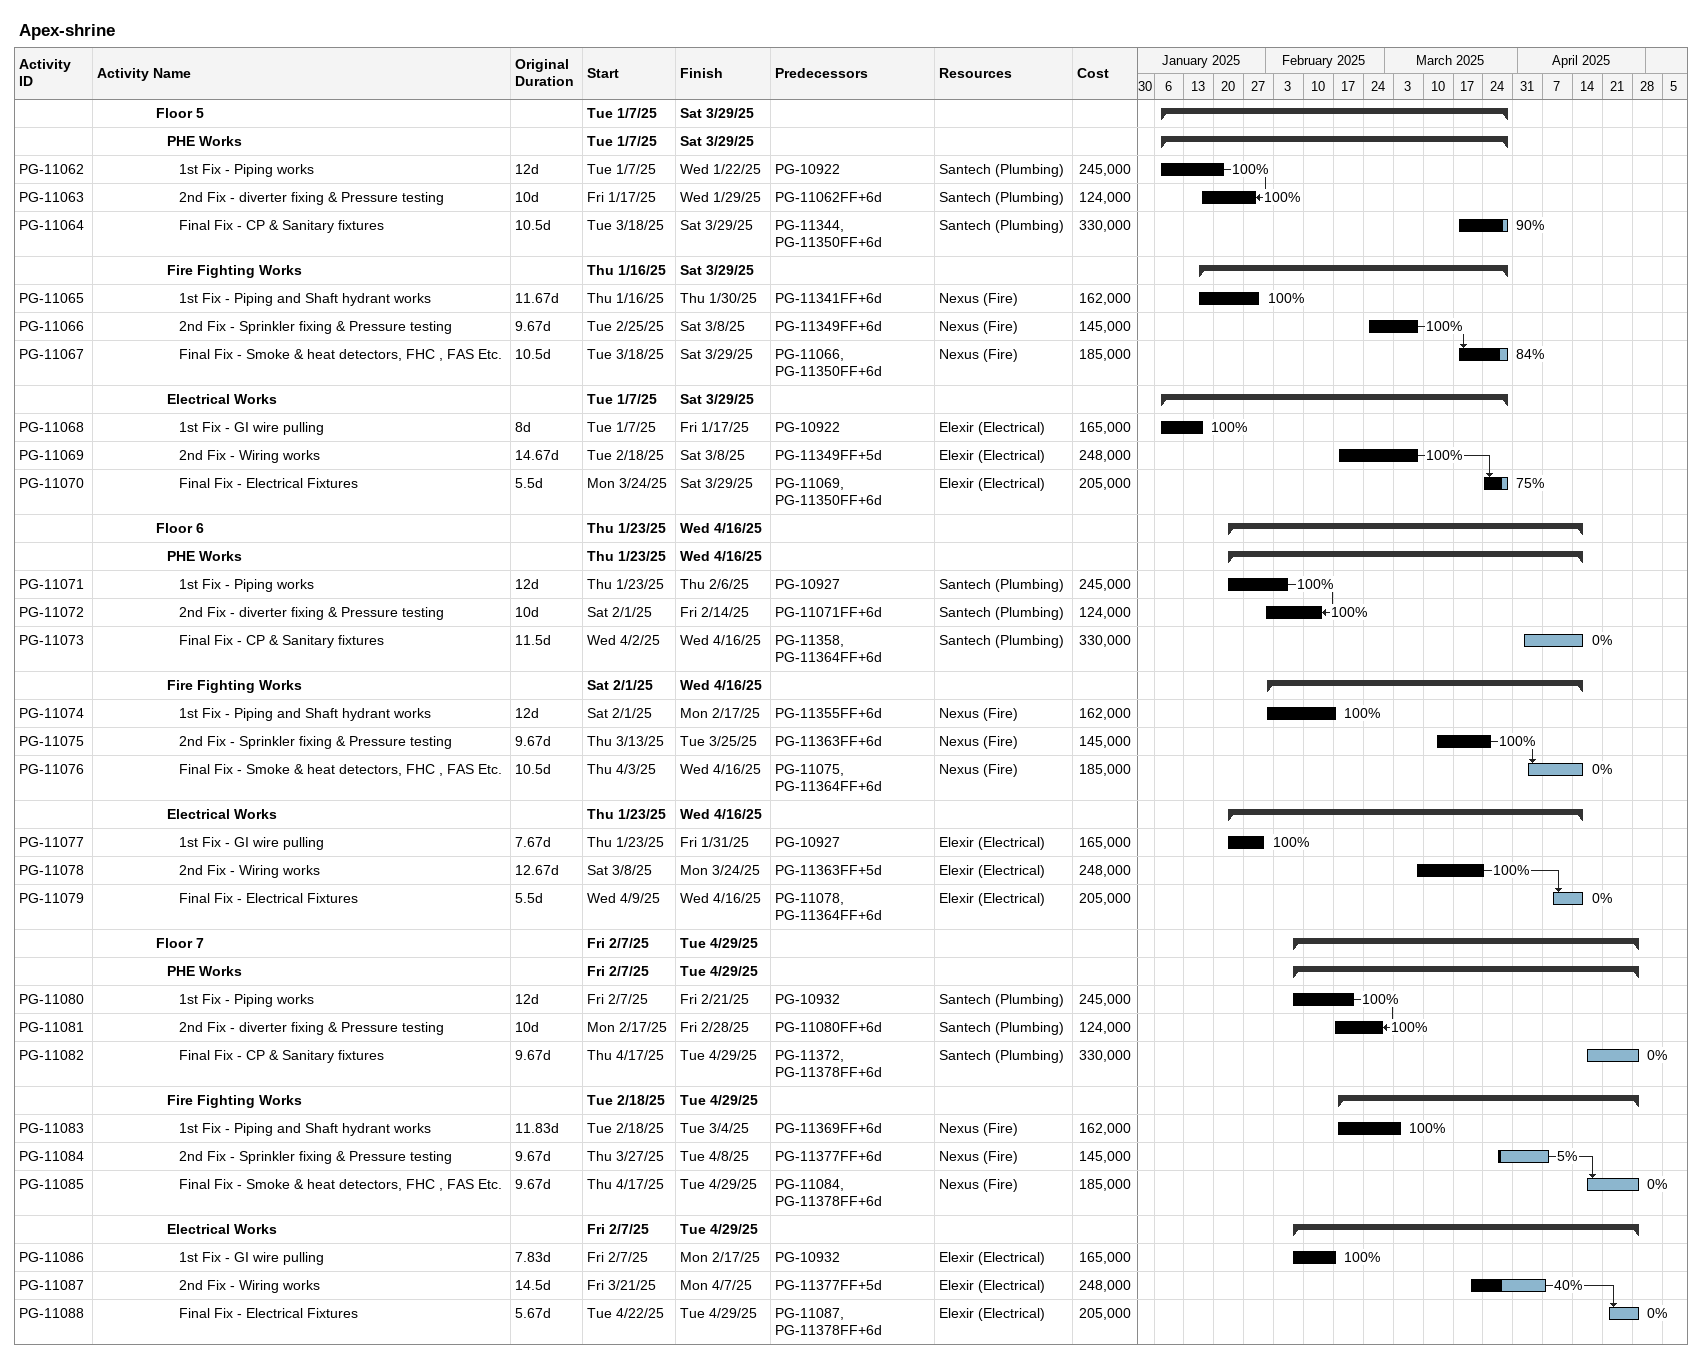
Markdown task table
Apex-shrine

| ID | Level | Task | Original duration | Start | Finish | Predecessors | Resources | % complete | Cost |
|---|---|---|---|---|---|---|---|---|---|
|  | 6 | **Floor 5** |  | 2025-01-07 | 2025-03-29 |  |  |  |  |
|  | 7 | **PHE Works** |  | 2025-01-07 | 2025-03-29 |  |  |  |  |
| PG-11062 | 8 | 1st Fix - Piping works | 12d | 2025-01-07 | 2025-01-22 | PG-10922 | Santech (Plumbing) | 100 | 245000 |
| PG-11063 | 8 | 2nd Fix - diverter fixing & Pressure testing | 10d | 2025-01-17 | 2025-01-29 | PG-11062FF+6d | Santech (Plumbing) | 100 | 124000 |
| PG-11064 | 8 | Final Fix - CP & Sanitary fixtures | 10.5d | 2025-03-18 | 2025-03-29 | PG-11344, PG-11350FF+6d | Santech (Plumbing) | 90 | 330000 |
|  | 7 | **Fire Fighting Works** |  | 2025-01-16 | 2025-03-29 |  |  |  |  |
| PG-11065 | 8 | 1st Fix - Piping and Shaft hydrant works | 11.67d | 2025-01-16 | 2025-01-30 | PG-11341FF+6d | Nexus (Fire) | 100 | 162000 |
| PG-11066 | 8 | 2nd Fix - Sprinkler fixing & Pressure testing | 9.67d | 2025-02-25 | 2025-03-08 | PG-11349FF+6d | Nexus (Fire) | 100 | 145000 |
| PG-11067 | 8 | Final Fix - Smoke & heat detectors, FHC , FAS Etc. | 10.5d | 2025-03-18 | 2025-03-29 | PG-11066, PG-11350FF+6d | Nexus (Fire) | 84 | 185000 |
|  | 7 | **Electrical Works** |  | 2025-01-07 | 2025-03-29 |  |  |  |  |
| PG-11068 | 8 | 1st Fix - GI wire pulling | 8d | 2025-01-07 | 2025-01-17 | PG-10922 | Elexir (Electrical) | 100 | 165000 |
| PG-11069 | 8 | 2nd Fix - Wiring works | 14.67d | 2025-02-18 | 2025-03-08 | PG-11349FF+5d | Elexir (Electrical) | 100 | 248000 |
| PG-11070 | 8 | Final Fix - Electrical Fixtures | 5.5d | 2025-03-24 | 2025-03-29 | PG-11069, PG-11350FF+6d | Elexir (Electrical) | 75 | 205000 |
|  | 6 | **Floor 6** |  | 2025-01-23 | 2025-04-16 |  |  |  |  |
|  | 7 | **PHE Works** |  | 2025-01-23 | 2025-04-16 |  |  |  |  |
| PG-11071 | 8 | 1st Fix - Piping works | 12d | 2025-01-23 | 2025-02-06 | PG-10927 | Santech (Plumbing) | 100 | 245000 |
| PG-11072 | 8 | 2nd Fix - diverter fixing & Pressure testing | 10d | 2025-02-01 | 2025-02-14 | PG-11071FF+6d | Santech (Plumbing) | 100 | 124000 |
| PG-11073 | 8 | Final Fix - CP & Sanitary fixtures | 11.5d | 2025-04-02 | 2025-04-16 | PG-11358, PG-11364FF+6d | Santech (Plumbing) | 0 | 330000 |
|  | 7 | **Fire Fighting Works** |  | 2025-02-01 | 2025-04-16 |  |  |  |  |
| PG-11074 | 8 | 1st Fix - Piping and Shaft hydrant works | 12d | 2025-02-01 | 2025-02-17 | PG-11355FF+6d | Nexus (Fire) | 100 | 162000 |
| PG-11075 | 8 | 2nd Fix - Sprinkler fixing & Pressure testing | 9.67d | 2025-03-13 | 2025-03-25 | PG-11363FF+6d | Nexus (Fire) | 100 | 145000 |
| PG-11076 | 8 | Final Fix - Smoke & heat detectors, FHC , FAS Etc. | 10.5d | 2025-04-03 | 2025-04-16 | PG-11075, PG-11364FF+6d | Nexus (Fire) | 0 | 185000 |
|  | 7 | **Electrical Works** |  | 2025-01-23 | 2025-04-16 |  |  |  |  |
| PG-11077 | 8 | 1st Fix - GI wire pulling | 7.67d | 2025-01-23 | 2025-01-31 | PG-10927 | Elexir (Electrical) | 100 | 165000 |
| PG-11078 | 8 | 2nd Fix - Wiring works | 12.67d | 2025-03-08 | 2025-03-24 | PG-11363FF+5d | Elexir (Electrical) | 100 | 248000 |
| PG-11079 | 8 | Final Fix - Electrical Fixtures | 5.5d | 2025-04-09 | 2025-04-16 | PG-11078, PG-11364FF+6d | Elexir (Electrical) | 0 | 205000 |
|  | 6 | **Floor 7** |  | 2025-02-07 | 2025-04-29 |  |  |  |  |
|  | 7 | **PHE Works** |  | 2025-02-07 | 2025-04-29 |  |  |  |  |
| PG-11080 | 8 | 1st Fix - Piping works | 12d | 2025-02-07 | 2025-02-21 | PG-10932 | Santech (Plumbing) | 100 | 245000 |
| PG-11081 | 8 | 2nd Fix - diverter fixing & Pressure testing | 10d | 2025-02-17 | 2025-02-28 | PG-11080FF+6d | Santech (Plumbing) | 100 | 124000 |
| PG-11082 | 8 | Final Fix - CP & Sanitary fixtures | 9.67d | 2025-04-17 | 2025-04-29 | PG-11372, PG-11378FF+6d | Santech (Plumbing) | 0 | 330000 |
|  | 7 | **Fire Fighting Works** |  | 2025-02-18 | 2025-04-29 |  |  |  |  |
| PG-11083 | 8 | 1st Fix - Piping and Shaft hydrant works | 11.83d | 2025-02-18 | 2025-03-04 | PG-11369FF+6d | Nexus (Fire) | 100 | 162000 |
| PG-11084 | 8 | 2nd Fix - Sprinkler fixing & Pressure testing | 9.67d | 2025-03-27 | 2025-04-08 | PG-11377FF+6d | Nexus (Fire) | 5 | 145000 |
| PG-11085 | 8 | Final Fix - Smoke & heat detectors, FHC , FAS Etc. | 9.67d | 2025-04-17 | 2025-04-29 | PG-11084, PG-11378FF+6d | Nexus (Fire) | 0 | 185000 |
|  | 7 | **Electrical Works** |  | 2025-02-07 | 2025-04-29 |  |  |  |  |
| PG-11086 | 8 | 1st Fix - GI wire pulling | 7.83d | 2025-02-07 | 2025-02-17 | PG-10932 | Elexir (Electrical) | 100 | 165000 |
| PG-11087 | 8 | 2nd Fix - Wiring works | 14.5d | 2025-03-21 | 2025-04-07 | PG-11377FF+5d | Elexir (Electrical) | 40 | 248000 |
| PG-11088 | 8 | Final Fix - Electrical Fixtures | 5.67d | 2025-04-22 | 2025-04-29 | PG-11087, PG-11378FF+6d | Elexir (Electrical) | 0 | 205000 |
